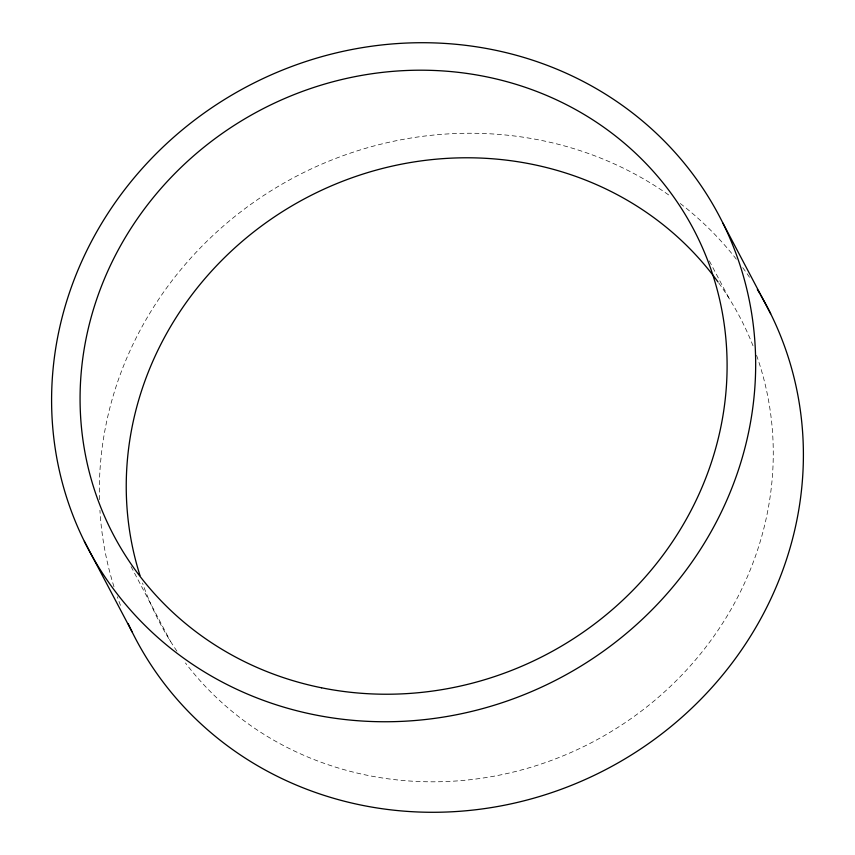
<?xml version="1.0" encoding="UTF-8"?>
<svg xmlns="http://www.w3.org/2000/svg" width="855" height="855" viewBox="0 0 855 855"><rect width="100%" height="100%" fill="white"/><g stroke="black" fill="none" stroke-linecap="round" stroke-linejoin="round"><path stroke-width="0.64" stroke-dasharray="4.28 3.21" d="M709.34 260.935L729.048 298.299M131.061 566.566L170.466 641.303M120.491 605.393A356.738 334.572 -27.8 0 1 117.306 596.747M113.982 586.765A356.738 334.572 -27.8 0 1 99.928 510.275M99.458 499.662A356.738 334.572 -27.8 0 1 293.746 177.648A356.738 334.572 -27.8 0 1 669.615 195.613M680.291 203.522A356.738 334.572 -27.8 0 1 736.39 259.257M742.739 267.647A356.738 334.572 -27.8 0 1 749.546 277.341M756.568 355.327A327.839 307.479 -27.8 0 1 595.892 740.323A327.839 307.479 -27.8 0 1 185.45 662.956M176.932 651.168A327.839 307.479 -27.8 0 1 142.507 583.024M718.788 283.026A327.839 307.479 -27.8 0 1 753.341 346.649"/><path stroke-width="1.28" d="M722.913 223.134A356.738 334.572 -27.8 0 1 372.417 721.535A356.738 334.572 -27.8 0 1 115.575 202.026A356.738 334.572 -27.8 0 1 722.913 223.134L770.644 313.678M84.356 541.322L132.087 631.866M760.704 295.157A356.738 334.572 -27.8 0 1 605.276 769.842A356.738 334.572 -27.8 0 1 128.132 623.562M757.348 289.514A356.738 334.572 -27.8 0 1 760.042 294.024M140.006 575.522A327.839 307.479 -27.8 0 1 311.092 195.357A327.839 307.479 -27.8 0 1 718.008 281.958M321.544 687.794A327.839 307.479 -27.8 0 0 715.614 284.02A327.839 307.479 -27.8 0 0 173.576 174.826A327.839 307.479 -27.8 0 0 321.544 687.794"/></g></svg>
